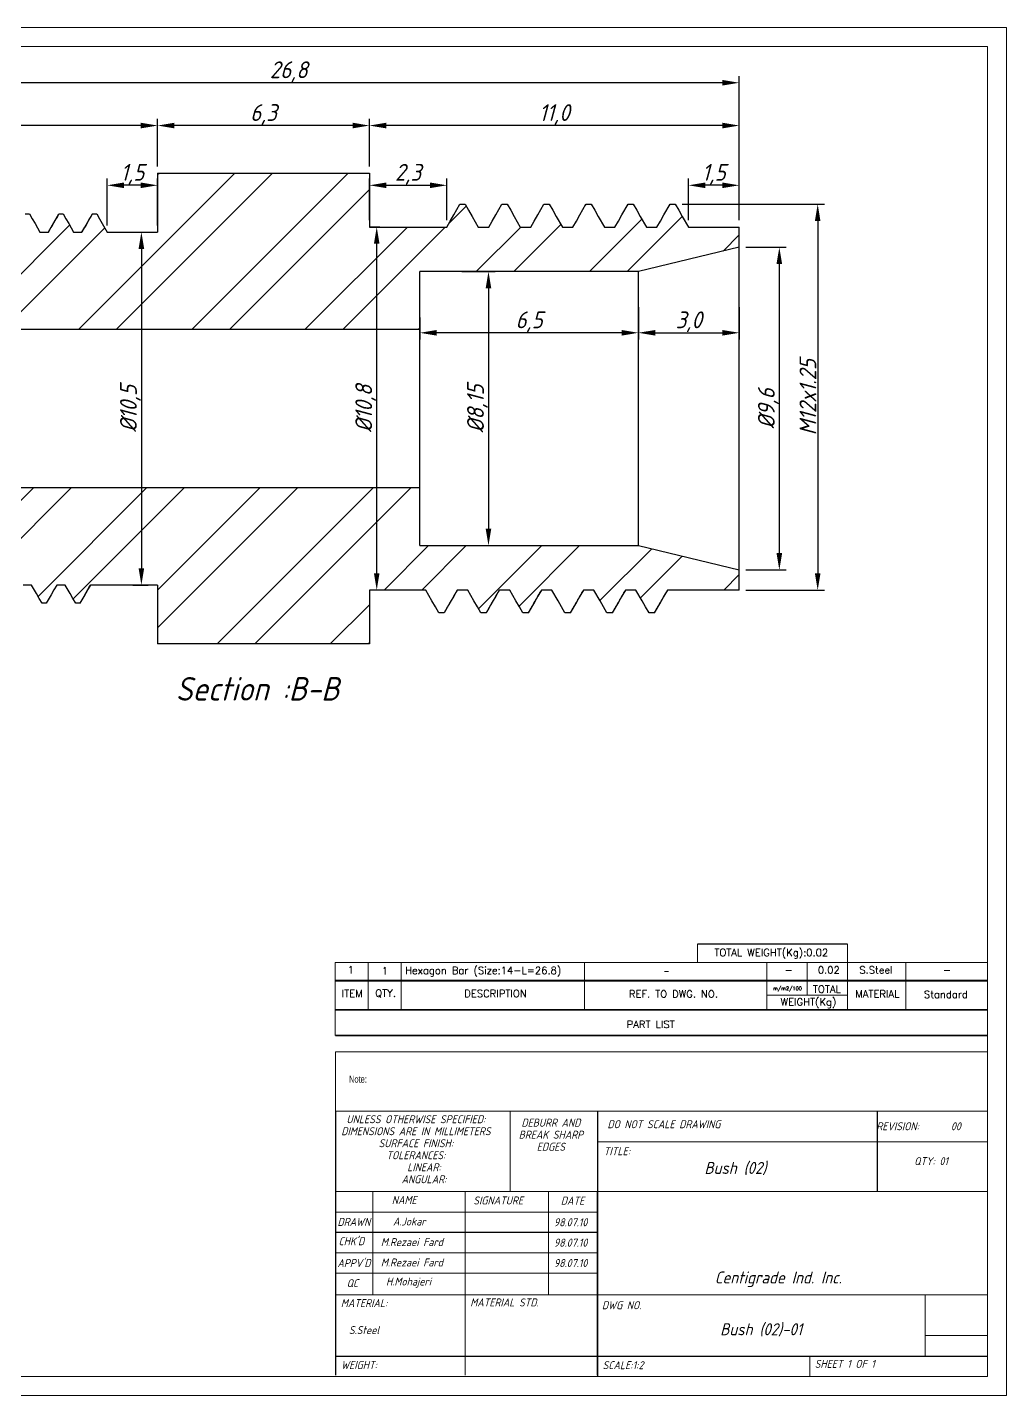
# Model space of a CAD drawing. Header units: millimetres. Extents: x 1419 to 2871, y 617 to 1285.
# Drawn here: x 1537.57 to 1566.69, y 617.3 to 658 of the extents above; entities that cross this region are included whole.
import ezdxf
from ezdxf.enums import TextEntityAlignment as Align

# ---------------------------------------------------------------- set-up
doc = ezdxf.new("R2010")
doc.units = ezdxf.units.MM
doc.linetypes.add('SLD-Solid', pattern=[0])
doc.layers.add('title', color=7, linetype='Continuous', lineweight=15)
doc.styles.add('GENISO', font='geniso.shx', dxfattribs={"oblique": 15})
doc.styles.add('SLDTEXTSTYLE0', font='TXT', dxfattribs={"width": 0.75})
doc.styles.add('TITLE', font='romans.shx', dxfattribs={"height": 2.5})
doc.dimstyles.new('Scale', dxfattribs={"dimscale": 0.2, "dimtxt": 2.5, "dimasz": 2.5, "dimexe": 1, "dimexo": 1, "dimgap": 0.2, "dimtad": 1, "dimdec": 1, "dimzin": 0, "dimtxsty": 'GENISO', "dimcen": 2.5, "dimclrd": 1, "dimclre": 1, "dimclrt": 7, "dimadec": 0, "dimazin": 0, "dimtfac": 1, "dimtdec": 1, "dimtmove": 0, "dimatfit": 3, "dimfxl": 1, "dimtzin": 0, "dimlwd": -1, "dimlwe": -1, "dimarcsym": 0})
pattern_1 = [(45, (1506.442, 586.0565), (-1.6838, 1.6838), []), (45, (1507.5645, 586.0565), (-1.6838, 1.6838), [])]

# ---------------------------------------------------------------- blocks, each defined once
blk = doc.blocks.new('*D100')
at = {"color": 1, "transparency": 16777216}
for p, q in [((1531.942, 652.111), (1531.942, 656.552)), ((1558.742, 652.261), (1558.742, 656.552)), ((1558.242, 656.352), (1532.442, 656.352))]:
    blk.add_line(p, q, dxfattribs=at)
for points in [[(1532.442, 656.435), (1532.442, 656.269), (1531.942, 656.352)], [(1558.242, 656.435), (1558.242, 656.269), (1558.742, 656.352)]]:
    blk.add_solid(points, dxfattribs=at)
at = {"layer": 'Defpoints', "color": 0, "transparency": 16777216}
for p in [(1531.942, 656.352), (1558.742, 652.061), (1531.942, 651.911)]:
    blk.add_point(p, dxfattribs=at)
at = {"color": 7, "transparency": 16777216, "insert": (1545.342, 656.68), "char_height": 0.5, "attachment_point": 5, "style": 'GENISO'}
blk.add_mtext('26,8', dxfattribs=at)
blk = doc.blocks.new('*D101')
at = {"color": 1, "transparency": 16777216}
for p, q in [((1547.742, 653.861), (1547.742, 655.279)), ((1558.742, 652.261), (1558.742, 655.279)), ((1558.242, 655.079), (1548.242, 655.079))]:
    blk.add_line(p, q, dxfattribs=at)
for points in [[(1548.242, 655.163), (1548.242, 654.996), (1547.742, 655.079)], [(1558.242, 655.163), (1558.242, 654.996), (1558.742, 655.079)]]:
    blk.add_solid(points, dxfattribs=at)
at = {"layer": 'Defpoints', "color": 0, "transparency": 16777216}
for p in [(1547.742, 655.079), (1547.742, 653.661), (1558.742, 652.061)]:
    blk.add_point(p, dxfattribs=at)
at = {"color": 7, "transparency": 16777216, "insert": (1553.242, 655.407), "char_height": 0.5, "attachment_point": 5, "style": 'GENISO'}
blk.add_mtext('11,0', dxfattribs=at)
blk = doc.blocks.new('*D102')
at = {"color": 1, "transparency": 16777216}
for p, q in [((1541.442, 653.861), (1541.442, 655.279)), ((1547.742, 653.861), (1547.742, 655.279)), ((1547.242, 655.079), (1541.942, 655.079))]:
    blk.add_line(p, q, dxfattribs=at)
for points in [[(1541.942, 655.163), (1541.942, 654.996), (1541.442, 655.079)], [(1547.242, 655.163), (1547.242, 654.996), (1547.742, 655.079)]]:
    blk.add_solid(points, dxfattribs=at)
at = {"layer": 'Defpoints', "color": 0, "transparency": 16777216}
for p in [(1541.442, 655.079), (1541.442, 653.661), (1547.742, 653.661)]:
    blk.add_point(p, dxfattribs=at)
at = {"color": 7, "transparency": 16777216, "insert": (1544.592, 655.407), "char_height": 0.5, "attachment_point": 5, "style": 'GENISO'}
blk.add_mtext('6,3', dxfattribs=at)
blk = doc.blocks.new('*D94')
at = {"color": 1, "transparency": 16777216}
for p, q in [((1531.942, 652.111), (1531.942, 655.279)), ((1541.442, 653.861), (1541.442, 655.279)), ((1540.942, 655.079), (1532.442, 655.079))]:
    blk.add_line(p, q, dxfattribs=at)
for points in [[(1532.442, 655.163), (1532.442, 654.996), (1531.942, 655.079)], [(1540.942, 655.163), (1540.942, 654.996), (1541.442, 655.079)]]:
    blk.add_solid(points, dxfattribs=at)
at = {"layer": 'Defpoints', "color": 0, "transparency": 16777216}
for p in [(1531.942, 655.079), (1541.442, 653.661), (1531.942, 651.911)]:
    blk.add_point(p, dxfattribs=at)
at = {"color": 7, "transparency": 16777216, "insert": (1536.692, 655.407), "char_height": 0.5, "attachment_point": 5, "style": 'GENISO'}
blk.add_mtext('9,5', dxfattribs=at)
blk = doc.blocks.new('*D103')
at = {"color": 1, "transparency": 16777216}
for p, q in [((1539.942, 652.111), (1539.942, 653.502)), ((1540.942, 653.302), (1540.442, 653.302)), ((1541.442, 652.111), (1541.442, 653.502))]:
    blk.add_line(p, q, dxfattribs=at)
for points in [[(1540.442, 653.385), (1540.442, 653.219), (1539.942, 653.302)], [(1540.942, 653.385), (1540.942, 653.219), (1541.442, 653.302)]]:
    blk.add_solid(points, dxfattribs=at)
at = {"layer": 'Defpoints', "color": 0, "transparency": 16777216}
for p in [(1539.942, 653.302), (1539.942, 651.911), (1541.442, 651.911)]:
    blk.add_point(p, dxfattribs=at)
at = {"color": 7, "transparency": 16777216, "insert": (1540.692, 653.63), "char_height": 0.5, "attachment_point": 5, "style": 'GENISO'}
blk.add_mtext('1,5', dxfattribs=at)
blk = doc.blocks.new('*D104')
at = {"color": 1, "transparency": 16777216}
for p, q in [((1547.742, 652.261), (1547.742, 653.502)), ((1548.242, 653.302), (1549.542, 653.302)), ((1550.042, 652.261), (1550.042, 653.502))]:
    blk.add_line(p, q, dxfattribs=at)
for points in [[(1548.242, 653.385), (1548.242, 653.219), (1547.742, 653.302)], [(1549.542, 653.385), (1549.542, 653.219), (1550.042, 653.302)]]:
    blk.add_solid(points, dxfattribs=at)
at = {"layer": 'Defpoints', "color": 0, "transparency": 16777216}
for p in [(1550.042, 653.302), (1547.742, 652.061), (1550.042, 652.061)]:
    blk.add_point(p, dxfattribs=at)
at = {"color": 7, "transparency": 16777216, "insert": (1548.892, 653.63), "char_height": 0.5, "attachment_point": 5, "style": 'GENISO'}
blk.add_mtext('2,3', dxfattribs=at)
blk = doc.blocks.new('*D106')
at = {"color": 1, "transparency": 16777216}
for p, q in [((1550.495, 650.736), (1551.482, 650.736)), ((1551.282, 650.236), (1551.282, 643.086)), ((1550.495, 642.586), (1551.482, 642.586))]:
    blk.add_line(p, q, dxfattribs=at)
for points in [[(1551.199, 650.236), (1551.366, 650.236), (1551.282, 650.736)], [(1551.199, 643.086), (1551.366, 643.086), (1551.282, 642.586)]]:
    blk.add_solid(points, dxfattribs=at)
at = {"layer": 'Defpoints', "color": 0, "transparency": 16777216}
for p in [(1550.295, 650.736), (1550.295, 642.586), (1551.282, 642.586)]:
    blk.add_point(p, dxfattribs=at)
at = {"color": 7, "transparency": 16777216, "insert": (1550.955, 646.661), "char_height": 0.5, "attachment_point": 5, "rotation": 90, "style": 'GENISO'}
blk.add_mtext('%%C8,15', dxfattribs=at)
blk = doc.blocks.new('*D107')
at = {"color": 1, "transparency": 16777216}
for p, q in [((1558.942, 651.461), (1560.134, 651.461)), ((1559.934, 642.361), (1559.934, 650.961)), ((1558.942, 641.861), (1560.134, 641.861))]:
    blk.add_line(p, q, dxfattribs=at)
for points in [[(1559.85, 650.961), (1560.017, 650.961), (1559.934, 651.461)], [(1559.85, 642.361), (1560.017, 642.361), (1559.934, 641.861)]]:
    blk.add_solid(points, dxfattribs=at)
at = {"layer": 'Defpoints', "color": 0, "transparency": 16777216}
for p in [(1558.742, 651.461), (1559.934, 651.461), (1558.742, 641.861)]:
    blk.add_point(p, dxfattribs=at)
at = {"color": 7, "transparency": 16777216, "insert": (1559.606, 646.661), "char_height": 0.5, "attachment_point": 5, "rotation": 90, "style": 'GENISO'}
blk.add_mtext('%%C9,6', dxfattribs=at)
blk = doc.blocks.new('*D108')
at = {"color": 1, "transparency": 16777216}
for p, q in [((1557.039, 652.737), (1561.275, 652.737)), ((1561.075, 652.237), (1561.075, 641.761)), ((1558.942, 641.261), (1561.275, 641.261))]:
    blk.add_line(p, q, dxfattribs=at)
for points in [[(1560.991, 652.237), (1561.158, 652.237), (1561.075, 652.737)], [(1560.991, 641.761), (1561.158, 641.761), (1561.075, 641.261)]]:
    blk.add_solid(points, dxfattribs=at)
at = {"layer": 'Defpoints', "color": 0, "transparency": 16777216}
for p in [(1556.839, 652.737), (1558.742, 641.261), (1561.075, 641.261)]:
    blk.add_point(p, dxfattribs=at)
at = {"color": 7, "transparency": 16777216, "insert": (1560.784, 646.999), "char_height": 0.5, "attachment_point": 5, "rotation": 90, "style": 'GENISO'}
blk.add_mtext('M12x1.25', dxfattribs=at)
blk = doc.blocks.new('*D109')
at = {"color": 1, "transparency": 16777216}
for p, q in [((1540.709, 651.911), (1541.159, 651.911)), ((1540.959, 651.411), (1540.959, 641.911)), ((1540.709, 641.411), (1541.159, 641.411))]:
    blk.add_line(p, q, dxfattribs=at)
for points in [[(1540.876, 651.411), (1541.042, 651.411), (1540.959, 651.911)], [(1540.876, 641.911), (1541.042, 641.911), (1540.959, 641.411)]]:
    blk.add_solid(points, dxfattribs=at)
at = {"layer": 'Defpoints', "color": 0, "transparency": 16777216}
for p in [(1540.509, 651.911), (1540.509, 641.411), (1540.959, 641.411)]:
    blk.add_point(p, dxfattribs=at)
at = {"color": 7, "transparency": 16777216, "insert": (1540.632, 646.661), "char_height": 0.5, "attachment_point": 5, "rotation": 90, "style": 'GENISO'}
blk.add_mtext('%%C10,5', dxfattribs=at)
blk = doc.blocks.new('*D95')
at = {"color": 1, "transparency": 16777216}
for p, q in [((1548.052, 652.061), (1547.759, 652.061)), ((1547.959, 641.761), (1547.959, 651.561)), ((1548.38, 641.261), (1547.759, 641.261))]:
    blk.add_line(p, q, dxfattribs=at)
for points in [[(1547.876, 651.561), (1548.042, 651.561), (1547.959, 652.061)], [(1547.876, 641.761), (1548.042, 641.761), (1547.959, 641.261)]]:
    blk.add_solid(points, dxfattribs=at)
at = {"layer": 'Defpoints', "color": 0, "transparency": 16777216}
for p in [(1547.959, 652.061), (1548.252, 652.061), (1548.58, 641.261)]:
    blk.add_point(p, dxfattribs=at)
at = {"color": 7, "transparency": 16777216, "insert": (1547.631, 646.661), "char_height": 0.5, "attachment_point": 5, "rotation": 90, "style": 'GENISO'}
blk.add_mtext('%%C10,8', dxfattribs=at)
blk = doc.blocks.new('*D97')
at = {"color": 1, "transparency": 16777216}
for p, q in [((1557.23, 652.261), (1557.23, 653.502)), ((1558.242, 653.302), (1557.73, 653.302)), ((1558.742, 652.261), (1558.742, 653.502))]:
    blk.add_line(p, q, dxfattribs=at)
for points in [[(1557.73, 653.385), (1557.73, 653.219), (1557.23, 653.302)], [(1558.242, 653.385), (1558.242, 653.219), (1558.742, 653.302)]]:
    blk.add_solid(points, dxfattribs=at)
at = {"layer": 'Defpoints', "color": 0, "transparency": 16777216}
for p in [(1557.23, 653.302), (1557.23, 652.061), (1558.742, 652.061)]:
    blk.add_point(p, dxfattribs=at)
at = {"color": 7, "transparency": 16777216, "insert": (1557.986, 653.63), "char_height": 0.5, "attachment_point": 5, "style": 'GENISO'}
blk.add_mtext('1,5', dxfattribs=at)
blk = doc.blocks.new('*D99')
at = {"color": 1, "transparency": 16777216}
for p, q in [((1549.242, 649.37), (1549.242, 648.715)), ((1555.742, 649.37), (1555.742, 648.715)), ((1555.242, 648.915), (1549.742, 648.915))]:
    blk.add_line(p, q, dxfattribs=at)
for points in [[(1549.742, 648.998), (1549.742, 648.831), (1549.242, 648.915)], [(1555.242, 648.998), (1555.242, 648.831), (1555.742, 648.915)]]:
    blk.add_solid(points, dxfattribs=at)
at = {"layer": 'Defpoints', "color": 0, "transparency": 16777216}
for p in [(1549.242, 649.57), (1555.742, 649.57), (1549.242, 648.915)]:
    blk.add_point(p, dxfattribs=at)
at = {"color": 7, "transparency": 16777216, "insert": (1552.492, 649.242), "char_height": 0.5, "attachment_point": 5, "style": 'GENISO'}
blk.add_mtext('6,5', dxfattribs=at)
blk = doc.blocks.new('*D110')
at = {"color": 1, "transparency": 16777216}
for p, q in [((1555.742, 649.673), (1555.742, 648.715)), ((1558.742, 649.673), (1558.742, 648.715)), ((1556.242, 648.915), (1558.242, 648.915))]:
    blk.add_line(p, q, dxfattribs=at)
for points in [[(1556.242, 648.998), (1556.242, 648.831), (1555.742, 648.915)], [(1558.242, 648.998), (1558.242, 648.831), (1558.742, 648.915)]]:
    blk.add_solid(points, dxfattribs=at)
at = {"layer": 'Defpoints', "color": 0, "transparency": 16777216}
for p in [(1555.742, 649.873), (1558.742, 649.873), (1558.742, 648.915)]:
    blk.add_point(p, dxfattribs=at)
at = {"color": 7, "transparency": 16777216, "insert": (1557.242, 649.242), "char_height": 0.5, "attachment_point": 5, "style": 'GENISO'}
blk.add_mtext('3,0', dxfattribs=at)

msp = doc.modelspace()

# ---------------------------------------------------------------- hatches: boundary and pattern name
at = {"linetype": 'Continuous', "lineweight": 18}
h = msp.add_hatch(dxfattribs=at)
h.set_pattern_fill('ANSI32', color=256, scale=0.25, style=0)
h.set_pattern_definition(pattern_1)
h.paths.add_polyline_path([(1541.442, 651.911), (1539.942, 651.911), (1539.63, 652.452), (1539.505, 652.452), (1539.192, 651.911), (1538.942, 651.911), (1538.63, 652.452), (1538.505, 652.452), (1538.192, 651.911), (1537.942, 651.911), (1537.63, 652.452), (1537.505, 652.452), (1537.192, 651.911), (1536.942, 651.911), (1536.63, 652.452), (1536.505, 652.452), (1536.192, 651.911), (1535.942, 651.911), (1535.63, 652.452), (1535.505, 652.452), (1535.192, 651.911), (1534.942, 651.911), (1534.63, 652.452), (1534.505, 652.452), (1534.192, 651.911), (1533.942, 651.911), (1533.63, 652.452), (1533.505, 652.452), (1533.192, 651.911), (1532.942, 651.911), (1532.63, 652.452), (1532.505, 652.452), (1532.192, 651.911), (1531.942, 651.911), (1531.942, 649.261), (1532.192, 649.011), (1549.242, 649.011), (1549.242, 650.736), (1555.742, 650.736), (1558.742, 651.461), (1558.742, 652.061), (1557.23, 652.061), (1556.839, 652.737), (1556.683, 652.737), (1556.292, 652.061), (1555.98, 652.061), (1555.589, 652.737), (1555.433, 652.737), (1555.042, 652.061), (1554.73, 652.061), (1554.339, 652.737), (1554.183, 652.737), (1553.792, 652.061), (1553.48, 652.061), (1553.089, 652.737), (1552.933, 652.737), (1552.542, 652.061), (1552.23, 652.061), (1551.839, 652.737), (1551.683, 652.737), (1551.292, 652.061), (1550.98, 652.061), (1550.589, 652.737), (1550.433, 652.737), (1550.042, 652.061), (1547.742, 652.061), (1547.742, 653.661), (1541.442, 653.661)], flags=0)
h = msp.add_hatch(dxfattribs=at)
h.set_pattern_fill('ANSI32', color=256, scale=0.25, style=0)
h.set_pattern_definition(pattern_1)
h.paths.add_polyline_path([(1541.442, 639.661), (1547.742, 639.661), (1547.742, 641.261), (1549.417, 641.261), (1549.808, 640.584), (1549.964, 640.584), (1550.355, 641.261), (1550.667, 641.261), (1551.058, 640.584), (1551.214, 640.584), (1551.605, 641.261), (1551.917, 641.261), (1552.308, 640.584), (1552.464, 640.584), (1552.855, 641.261), (1553.167, 641.261), (1553.558, 640.584), (1553.714, 640.584), (1554.105, 641.261), (1554.417, 641.261), (1554.808, 640.584), (1554.964, 640.584), (1555.355, 641.261), (1555.667, 641.261), (1556.058, 640.584), (1556.214, 640.584), (1556.605, 641.261), (1558.742, 641.261), (1558.742, 641.861), (1555.742, 642.586), (1549.242, 642.586), (1549.242, 644.311), (1532.192, 644.311), (1531.942, 644.061), (1531.942, 641.411), (1532.692, 641.411), (1533.005, 640.87), (1533.13, 640.87), (1533.442, 641.411), (1533.692, 641.411), (1534.005, 640.87), (1534.13, 640.87), (1534.442, 641.411), (1534.692, 641.411), (1535.005, 640.87), (1535.13, 640.87), (1535.442, 641.411), (1535.692, 641.411), (1536.005, 640.87), (1536.13, 640.87), (1536.442, 641.411), (1536.692, 641.411), (1537.005, 640.87), (1537.13, 640.87), (1537.442, 641.411), (1537.692, 641.411), (1538.005, 640.87), (1538.13, 640.87), (1538.442, 641.411), (1538.692, 641.411), (1539.005, 640.87), (1539.13, 640.87), (1539.442, 641.411), (1541.442, 641.411)], flags=0)

# ---------------------------------------------------------------- linework, layer by layer
at = {"linetype": 'Continuous', "lineweight": 25}
for p, q in [((1541.442, 653.661), (1541.442, 651.911)), ((1541.442, 653.661), (1547.742, 653.661)), ((1547.742, 653.661), (1547.742, 652.061)), ((1537.505, 652.452), (1537.63, 652.452)), ((1538.505, 652.452), (1538.63, 652.452)), ((1539.505, 652.452), (1539.63, 652.452)), ((1550.433, 652.737), (1550.589, 652.737)), ((1551.683, 652.737), (1551.839, 652.737)), ((1552.933, 652.737), (1553.089, 652.737)), ((1554.183, 652.737), (1554.339, 652.737)), ((1555.433, 652.737), (1555.589, 652.737)), ((1556.683, 652.737), (1556.839, 652.737)), ((1547.742, 652.061), (1550.042, 652.061)), ((1550.98, 652.061), (1551.292, 652.061)), ((1552.23, 652.061), (1552.542, 652.061)), ((1553.48, 652.061), (1553.792, 652.061)), ((1554.73, 652.061), (1555.042, 652.061)), ((1555.98, 652.061), (1556.292, 652.061)), ((1557.23, 652.061), (1558.742, 652.061)), ((1558.742, 651.461), (1558.742, 652.061)), ((1537.942, 651.911), (1538.192, 651.911)), ((1538.942, 651.911), (1539.192, 651.911)), ((1539.942, 651.911), (1541.442, 651.911)), ((1558.742, 651.461), (1555.742, 650.736)), ((1558.742, 641.861), (1558.742, 651.461)), ((1555.742, 650.736), (1549.242, 650.736)), ((1549.242, 649.011), (1549.242, 650.736)), ((1555.742, 642.586), (1555.742, 650.736)), ((1549.242, 649.011), (1532.192, 649.011)), ((1549.242, 644.311), (1549.242, 649.011)), ((1532.192, 644.311), (1549.242, 644.311)), ((1549.242, 642.586), (1549.242, 644.311)), ((1549.242, 642.586), (1555.742, 642.586)), ((1555.742, 642.586), (1558.742, 641.861)), ((1558.742, 641.261), (1558.742, 641.861)), ((1537.692, 641.411), (1537.442, 641.411)), ((1538.692, 641.411), (1538.442, 641.411)), ((1541.442, 641.411), (1539.442, 641.411)), ((1541.442, 641.411), (1541.442, 639.661)), ((1549.417, 641.261), (1547.742, 641.261)), ((1547.742, 641.261), (1547.742, 639.661)), ((1550.667, 641.261), (1550.355, 641.261)), ((1551.917, 641.261), (1551.605, 641.261)), ((1553.167, 641.261), (1552.855, 641.261)), ((1554.417, 641.261), (1554.105, 641.261)), ((1555.667, 641.261), (1555.355, 641.261)), ((1558.742, 641.261), (1556.605, 641.261)), ((1538.13, 640.87), (1538.005, 640.87)), ((1539.13, 640.87), (1539.005, 640.87)), ((1539.13, 640.87), (1539.137, 640.885)), ((1549.975, 640.602), (1549.964, 640.584)), ((1552.475, 640.599), (1552.464, 640.584)), ((1556.225, 640.599), (1556.214, 640.584)), ((1549.964, 640.584), (1549.808, 640.584)), ((1551.214, 640.584), (1551.058, 640.584)), ((1551.225, 640.597), (1551.214, 640.584)), ((1552.464, 640.584), (1552.308, 640.584)), ((1553.714, 640.584), (1553.558, 640.584)), ((1554.964, 640.584), (1554.808, 640.584)), ((1554.975, 640.598), (1554.964, 640.584)), ((1556.214, 640.584), (1556.058, 640.584)), ((1547.742, 639.661), (1541.442, 639.661))]:
    msp.add_line(p, q, dxfattribs=at)
for p, q in [((1561.957, 630.733), (1557.499, 630.733)), ((1546.731, 625.762), (1546.731, 617.908)), ((1554.528, 625.762), (1554.528, 617.872)), ((1562.852, 623.37), (1562.852, 625.762)), ((1554.528, 617.908), (1554.528, 623.37)), ((1554.528, 622.156), (1546.731, 622.156)), ((1546.731, 618.479), (1566.124, 618.479))]:
    msp.add_line(p, q)
at = {"linetype": 'SLD-Solid', "lineweight": 15}
for p, q in [((1546.731, 627.525), (1566.124, 627.525)), ((1546.731, 627.525), (1546.731, 625.762)), ((1546.731, 625.762), (1566.124, 625.762)), ((1551.929, 625.762), (1551.929, 623.37)), ((1566.124, 624.852), (1554.528, 624.852)), ((1566.124, 623.37), (1546.731, 623.37)), ((1547.845, 623.37), (1547.845, 620.3)), ((1550.585, 623.37), (1550.585, 617.908)), ((1553.071, 623.37), (1553.071, 620.3)), ((1554.528, 622.763), (1546.731, 622.763)), ((1554.528, 621.549), (1546.731, 621.549)), ((1554.528, 620.942), (1546.731, 620.942)), ((1548.216, 620.3), (1546.731, 620.3)), ((1548.216, 620.3), (1566.124, 620.3)), ((1564.267, 618.479), (1564.267, 620.3)), ((1566.124, 619.086), (1564.267, 619.086)), ((1560.84, 617.872), (1560.84, 618.479))]:
    msp.add_line(p, q, dxfattribs=at)
for points in [[(1508.431, 658), (1566.695, 658), (1566.695, 617.301), (1508.431, 617.301)], [(1509.002, 657.429), (1566.124, 657.429), (1566.124, 617.872), (1509.002, 617.872)]]:
    msp.add_lwpolyline(points, close=True, dxfattribs=at)
at = {"linetype": 'Continuous', "lineweight": 25, "flags": 128}
for points in [[(1537.63, 652.452), (1537.713, 652.308), (1537.796, 652.165), (1537.942, 651.911)], [(1538.192, 651.911), (1538.275, 652.055), (1538.358, 652.198), (1538.505, 652.452)], [(1538.63, 652.452), (1538.713, 652.308), (1538.796, 652.165), (1538.942, 651.911)], [(1539.192, 651.911), (1539.275, 652.055), (1539.358, 652.198), (1539.505, 652.452)], [(1539.63, 652.452), (1539.713, 652.308), (1539.796, 652.165), (1539.942, 651.911)], [(1550.042, 652.061), (1550.146, 652.24), (1550.25, 652.42), (1550.433, 652.737)], [(1550.589, 652.737), (1550.693, 652.558), (1550.797, 652.378), (1550.98, 652.061)], [(1551.292, 652.061), (1551.396, 652.24), (1551.5, 652.42), (1551.683, 652.737)], [(1551.839, 652.737), (1551.943, 652.558), (1552.047, 652.378), (1552.23, 652.061)], [(1552.542, 652.061), (1552.646, 652.24), (1552.75, 652.42), (1552.933, 652.737)], [(1553.089, 652.737), (1553.193, 652.558), (1553.297, 652.378), (1553.48, 652.061)], [(1553.792, 652.061), (1553.896, 652.24), (1554, 652.42), (1554.183, 652.737)], [(1554.339, 652.737), (1554.443, 652.558), (1554.547, 652.378), (1554.73, 652.061)], [(1555.042, 652.061), (1555.146, 652.24), (1555.25, 652.42), (1555.433, 652.737)], [(1555.589, 652.737), (1555.693, 652.558), (1555.797, 652.378), (1555.98, 652.061)], [(1556.292, 652.061), (1556.396, 652.24), (1556.5, 652.42), (1556.683, 652.737)], [(1556.839, 652.737), (1556.943, 652.558), (1557.047, 652.378), (1557.23, 652.061)], [(1538.005, 640.87), (1537.922, 641.013), (1537.839, 641.157), (1537.692, 641.411)], [(1538.442, 641.411), (1538.359, 641.267), (1538.276, 641.123), (1538.13, 640.87)], [(1539.005, 640.87), (1538.922, 641.013), (1538.839, 641.157), (1538.692, 641.411)], [(1539.442, 641.411), (1539.359, 641.267), (1539.276, 641.123), (1539.13, 640.87)], [(1549.808, 640.584), (1549.704, 640.764), (1549.601, 640.944), (1549.417, 641.261)], [(1550.355, 641.261), (1550.251, 641.081), (1550.147, 640.901), (1549.964, 640.584)], [(1551.058, 640.584), (1550.954, 640.764), (1550.851, 640.944), (1550.667, 641.261)], [(1551.605, 641.261), (1551.501, 641.081), (1551.397, 640.901), (1551.214, 640.584)], [(1552.308, 640.584), (1552.204, 640.764), (1552.101, 640.944), (1551.917, 641.261)], [(1552.855, 641.261), (1552.751, 641.081), (1552.647, 640.901), (1552.464, 640.584)], [(1553.558, 640.584), (1553.454, 640.764), (1553.351, 640.944), (1553.167, 641.261)], [(1554.105, 641.261), (1554.001, 641.081), (1553.897, 640.901), (1553.714, 640.584)], [(1554.808, 640.584), (1554.704, 640.764), (1554.601, 640.944), (1554.417, 641.261)], [(1555.355, 641.261), (1555.251, 641.081), (1555.147, 640.901), (1554.964, 640.584)], [(1556.058, 640.584), (1555.954, 640.764), (1555.851, 640.944), (1555.667, 641.261)], [(1556.605, 641.261), (1556.501, 641.081), (1556.397, 640.901), (1556.214, 640.584)]]:
    msp.add_lwpolyline(points, dxfattribs=at)
at = {"linetype": 'Continuous', "lineweight": 25}
for points, knots in [([(1538.498, 652.446), (1538.446, 652.356), (1538.343, 652.177), (1538.24, 651.999), (1538.189, 651.911)], [0, 0, 0, 0, 0.506145, 1, 1, 1, 1]), ([(1539.498, 652.446), (1539.446, 652.356), (1539.343, 652.177), (1539.239, 651.999), (1539.189, 651.911)], [0, 0, 0, 0, 0.506178, 1, 1, 1, 1]), ([(1539.498, 652.445), (1539.498, 652.446), (1539.5, 652.454), (1539.503, 652.453), (1539.505, 652.452)], [0, 0, 0, 0, 0.079085, 1, 1, 1, 1]), ([(1554.183, 652.737), (1554.183, 652.737), (1554.177, 652.737), (1554.171, 652.736), (1554.164, 652.706), (1554.163, 652.703)], [0, 0, 0, 0, 0.00471, 0.910397, 1, 1, 1, 1]), ([(1539.137, 640.876), (1539.189, 640.966), (1539.292, 641.144), (1539.395, 641.323), (1539.446, 641.411)], [0, 0, 0, 0, 0.505875, 1, 1, 1, 1]), ([(1549.975, 640.593), (1550.04, 640.706), (1550.169, 640.929), (1550.297, 641.151), (1550.361, 641.261)], [0, 0, 0, 0, 0.507873, 1, 1, 1, 1]), ([(1551.225, 640.593), (1551.29, 640.706), (1551.419, 640.929), (1551.547, 641.151), (1551.611, 641.261)], [0, 0, 0, 0, 0.507546, 1, 1, 1, 1]), ([(1552.475, 640.593), (1552.54, 640.706), (1552.669, 640.929), (1552.797, 641.151), (1552.861, 641.261)], [0, 0, 0, 0, 0.507546, 1, 1, 1, 1]), ([(1553.725, 640.593), (1553.79, 640.706), (1553.919, 640.929), (1554.047, 641.151), (1554.111, 641.261)], [0, 0, 0, 0, 0.507546, 1, 1, 1, 1]), ([(1554.975, 640.593), (1555.04, 640.706), (1555.169, 640.929), (1555.297, 641.151), (1555.361, 641.261)], [0, 0, 0, 0, 0.507546, 1, 1, 1, 1]), ([(1556.225, 640.593), (1556.29, 640.706), (1556.419, 640.929), (1556.547, 641.151), (1556.611, 641.261)], [0, 0, 0, 0, 0.507546, 1, 1, 1, 1]), ([(1553.725, 640.598), (1553.723, 640.594), (1553.72, 640.584), (1553.716, 640.584), (1553.714, 640.584)], [0, 0, 0, 0, 0.443338, 1, 1, 1, 1])]:
    msp.add_open_spline(points, degree=3, knots=knots, dxfattribs=at)
at = {"layer": 'title'}
for p, q in [((1557.499, 630.189), (1557.499, 630.733)), ((1561.957, 630.733), (1561.957, 630.189)), ((1566.124, 630.189), (1546.725, 630.189)), ((1546.725, 628.013), (1546.725, 630.189)), ((1547.704, 630.189), (1547.704, 628.775)), ((1548.683, 630.189), (1548.683, 628.775)), ((1554.143, 630.189), (1554.143, 628.775)), ((1559.563, 630.189), (1559.563, 628.775)), ((1560.76, 630.189), (1560.76, 629.21)), ((1561.957, 630.342), (1561.957, 630.189)), ((1561.957, 630.189), (1561.957, 628.775)), ((1563.698, 630.189), (1563.698, 628.775)), ((1560.76, 629.645), (1560.76, 629.21)), ((1559.563, 629.21), (1561.957, 629.21))]:
    msp.add_line(p, q, dxfattribs=at)
at = {"layer": 'title', "const_width": 0.0544}
for points in [[(1566.124, 629.645), (1546.725, 629.645)], [(1566.124, 628.775), (1546.725, 628.775)], [(1566.124, 628.013), (1546.725, 628.013)]]:
    msp.add_lwpolyline(points, dxfattribs=at)

# ---------------------------------------------------------------- texts
at = {"attachment_point": 5, "style": 'GENISO'}
for s, insert, char_height in [('Section :B-B', (1544.412, 638.324), 0.7), ('UNLESS OTHERWISE SPECIFIED:', (1549.124, 625.522), 0.238), ('DIMENSIONS ARE IN MILLIMETERS', (1549.124, 625.165), 0.238), ('BREAK SHARP', (1553.139, 625.062), 0.238), ('DEBURR AND', (1553.139, 625.419), 0.238), ('DO NOT SCALE DRAWING', (1556.501, 625.374), 0.238), ('REVISION:       00', (1564.075, 625.313), 0.238), ('SURFACE FINISH:', (1549.124, 624.808), 0.238), ('EDGES', (1553.139, 624.705), 0.238), ('TOLERANCES:', (1549.124, 624.451), 0.238), ('TITLE:', (1555.103, 624.571), 0.238), ('\\pxi-3,l4,t4;QTY:^I01', (1564.328, 624.275), 0.238), ('LINEAR:', (1549.365, 624.094), 0.238), ('Bush (02)', (1558.626, 624.056), 0.357), ('ANGULAR:', (1549.365, 623.737), 0.238), ('NAME', (1548.776, 623.12), 0.238), ('SIGNATURE', (1551.572, 623.106), 0.238), ('DATE', (1553.784, 623.1), 0.238), ('DRAWN', (1547.279, 622.468), 0.238), ('A.Jokar', (1548.927, 622.48), 0.238), ('98.07.10', (1553.725, 622.457), 0.238), ("CHK'D", (1547.205, 621.893), 0.238), ('M.Rezaei Fard', (1549.006, 621.868), 0.238), ('98.07.10', (1553.725, 621.851), 0.238), ("APPV'D", (1547.282, 621.244), 0.238), ('M.Rezaei Fard', (1549.006, 621.262), 0.238), ('98.07.10', (1553.725, 621.244), 0.238), ('QC', (1547.236, 620.647), 0.238), ('H.Mohajeri', (1548.905, 620.659), 0.238), ('Centigrade Ind. Inc.', (1559.902, 620.761), 0.35701), ('MATERIAL:', (1547.583, 620.052), 0.238), ('MATERIAL STD.', (1551.757, 620.073), 0.238), ('DWG NO.', (1555.242, 619.99), 0.238), ('Bush (02)-01', (1559.394, 619.257), 0.35701), ('S.Steel', (1547.583, 619.251), 0.238), ('WEIGHT:', (1547.432, 618.212), 0.238), ('SCALE:1:2', (1555.285, 618.207), 0.238), ('SHEET 1 OF 1', (1561.881, 618.246), 0.238)]:
    msp.add_mtext(s, dxfattribs=dict(at, insert=insert, char_height=char_height))
at = {"linetype": 'Continuous', "lineweight": 15, "insert": (1547.135, 626.821), "char_height": 0.2142, "attachment_point": 1, "style": 'SLDTEXTSTYLE0'}
msp.add_mtext('Note:', dxfattribs=at)
at = {"layer": 'title', "style": 'TITLE'}
for s, height, p in [('TOTAL WEIGHT(Kg):0.02', 0.2176, (1559.695, 630.465)), ('1', 0.218, (1548.203, 629.94)), ('0.02', 0.2176, (1561.405, 629.962)), ('S.Steel', 0.2176, (1562.808, 629.962)), ('-', 0.218, (1560.212, 629.962)), ('-', 0.218, (1564.922, 629.962)), ('ITEM', 0.2176, (1547.228, 629.265)), ('QTY.', 0.2176, (1548.222, 629.265)), ('DESCRIPTION', 0.2176, (1551.491, 629.261)), ('REF. TO DWG. NO.', 0.2176, (1556.784, 629.248)), ('m/m2/100', 0.1088, (1560.176, 629.404)), ('TOTAL', 0.2176, (1561.348, 629.393)), ('MATERIAL', 0.2176, (1562.85, 629.248)), ('Standard', 0.2176, (1564.888, 629.236)), ('WEIGHT(Kg)', 0.2176, (1560.801, 628.995)), ('PART LIST', 0.2176, (1556.107, 628.345))]:
    msp.add_text(s, height=height, dxfattribs=at).set_placement(p, align=Align.MIDDLE)
for s, height, p in [('1', 0.218, (1547.097, 629.859)), ('Hexagon Bar (Size:14-L=26.8)', 0.2176, (1548.803, 629.841)), ('-', 0.157, (1556.49, 629.851))]:
    msp.add_text(s, height=height, dxfattribs=at).set_placement(p)

# ---------------------------------------------------------------- dimensions: what is measured, and where the dimension line sits
for base, p1, p2, picture, middle in [((1531.942, 656.352), (1558.742, 652.061), (1531.942, 651.911), '*D100', (1545.342, 656.68)), ((1531.942, 655.079), (1541.442, 653.661), (1531.942, 651.911), '*D94', (1536.692, 655.407)), ((1541.442, 655.079), (1547.742, 653.661), (1541.442, 653.661), '*D102', (1544.592, 655.407)), ((1547.742, 655.079), (1558.742, 652.061), (1547.742, 653.661), '*D101', (1553.242, 655.407)), ((1539.942, 653.302), (1541.442, 651.911), (1539.942, 651.911), '*D103', (1540.692, 653.63)), ((1550.042, 653.302), (1547.742, 652.061), (1550.042, 652.061), '*D104', (1548.892, 653.63)), ((1557.23, 653.302), (1558.742, 652.061), (1557.23, 652.061), '*D97', (1557.986, 653.63)), ((1549.242, 648.915), (1555.742, 649.57), (1549.242, 649.57), '*D99', (1552.492, 649.242)), ((1558.742, 648.915), (1555.742, 649.873), (1558.742, 649.873), '*D110', (1557.242, 649.242))]:
    dim = msp.add_linear_dim(base=base, p1=p1, p2=p2, dimstyle='Scale')
    dim.commit()
    dim.dimension.update_dxf_attribs({"geometry": picture, "text_midpoint": middle})
for base, p1, p2, text, picture, middle in [((1561.075, 641.261), (1556.839, 652.737), (1558.742, 641.261), 'M12x1.25', '*D108', (1560.784, 646.999)), ((1547.959, 652.061), (1548.58, 641.261), (1548.252, 652.061), '%%C<>', '*D95', (1547.631, 646.661)), ((1540.959, 641.411), (1540.509, 651.911), (1540.509, 641.411), '%%C<>', '*D109', (1540.632, 646.661)), ((1559.934, 651.461), (1558.742, 641.861), (1558.742, 651.461), '%%C<>', '*D107', (1559.606, 646.661)), ((1551.282, 642.586), (1550.295, 650.736), (1550.295, 642.586), '%%C8,15', '*D106', (1550.955, 646.661))]:
    dim = msp.add_linear_dim(base=base, p1=p1, p2=p2, angle=90, text=text, dimstyle='Scale')
    dim.commit()
    dim.dimension.update_dxf_attribs({"geometry": picture, "text_midpoint": middle})

doc.saveas('drawing.dxf')
